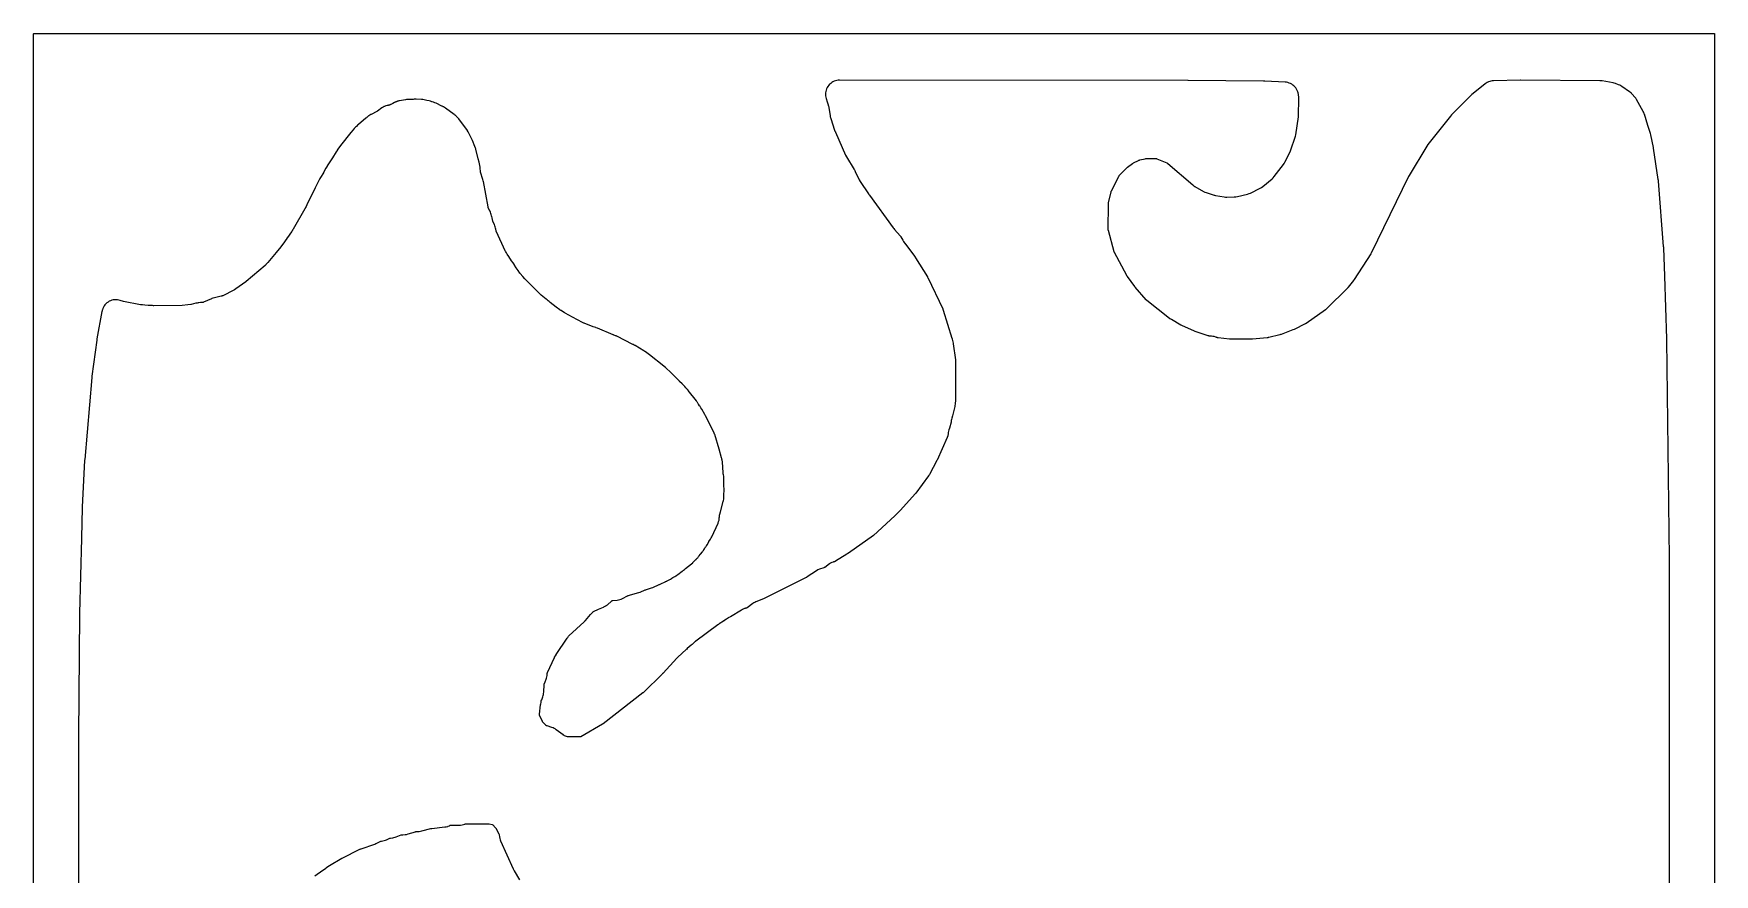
# Model space of a CAD drawing. Header units: millimetres. Extents: x 0 to 300, y 0 to 300.
# Drawn here: x 0 to 299.9, y 150 to 300 of the extents above; entities that cross this region are included whole.
import ezdxf

# ---------------------------------------------------------------- set-up
doc = ezdxf.new("R2010")
doc.units = ezdxf.units.MM
doc.layers.add('CUT', color=7, linetype='CONTINUOUS')

msp = doc.modelspace()

# ---------------------------------------------------------------- linework, layer by layer
at = {"layer": 'CUT'}
for points in [[(0, 0.05), (0, 299.95), (0, 299.98), (0, 299.99), (0.01, 300), (0.02, 300), (0.05, 300), (299.89, 300), (299.92, 300), (299.93, 300), (299.94, 300), (299.94, 299.99), (299.94, 299.98), (299.94, 299.95), (299.94, 0.05)], [(291.94, 124.75), (291.92, 167.55), (291.92, 167.66), (291.93, 167.8), (291.91, 206.32), (291.91, 206.35), (291.48, 245.37), (291.48, 245.45), (291.48, 245.54), (291.07, 256.75), (290.89, 261.78), (290.89, 261.82), (290.88, 262.02), (289.96, 273.69), (289.94, 273.89), (289.93, 273.94), (289.93, 273.95), (289.1, 279.55), (289.08, 279.7), (288.61, 281.93), (288.54, 282.18), (288.09, 283.58), (287.44, 285.62), (287.43, 285.65), (287.42, 285.68), (287.34, 285.9), (287.23, 286.1), (286.04, 288.24), (285.91, 288.47), (285.75, 288.67), (285.28, 289.21), (285.16, 289.34), (285.15, 289.35), (284.98, 289.5), (284.79, 289.64), (283.4, 290.59), (283.23, 290.7), (283.04, 290.8), (282.85, 290.88), (282.28, 291.09), (282.08, 291.15), (281.87, 291.2), (279.94, 291.55), (279.72, 291.58), (279.51, 291.59), (265.42, 291.7), (265.33, 291.7), (260.52, 291.57), (260.29, 291.55), (260.06, 291.51), (259.84, 291.45), (259.62, 291.38), (259.41, 291.28), (259.22, 291.16), (259.03, 291.02), (258.98, 290.99), (256.67, 289.15), (256.45, 288.96), (253.02, 285.52), (253.01, 285.51), (252.82, 285.29), (248.82, 280.21), (248.64, 279.95), (245.47, 274.71), (245.36, 274.51), (238.71, 260.86), (238.64, 260.74), (238.62, 260.71), (235.67, 256.14), (235.62, 256.07), (235.6, 256.03), (235.56, 255.98), (234.59, 254.76), (234.54, 254.7), (234.51, 254.67), (230.73, 250.91), (230.68, 250.86), (230.65, 250.83), (230.61, 250.8), (230.55, 250.73), (230.52, 250.71), (227.09, 248.3), (227.03, 248.27), (226.99, 248.25), (226.95, 248.23), (226.92, 248.21), (224.93, 247.22), (224.72, 247.13), (222.64, 246.34), (222.55, 246.31), (222.51, 246.3), (222.41, 246.27), (220.43, 245.78), (220.31, 245.76), (220.26, 245.75), (220.12, 245.73), (217.5, 245.46), (217.38, 245.46), (217.36, 245.46), (213.77, 245.47), (213.54, 245.49), (213.43, 245.5), (211.38, 245.73), (211.26, 245.75), (211.24, 245.75), (211.19, 245.76), (211.18, 245.76), (211.07, 245.81), (211.02, 245.83), (210.95, 245.86), (210.7, 245.94), (210.45, 245.99), (210.19, 246.02), (209.8, 246.04), (209.79, 246.04), (209.74, 246.05), (209.7, 246.06), (209.63, 246.08), (207.3, 246.86), (207.27, 246.87), (207.16, 246.91), (204.89, 247.92), (204.78, 247.97), (204.74, 248), (203.06, 248.98), (202.84, 249.09), (202.78, 249.13), (202.71, 249.17), (198.68, 252.39), (198.62, 252.44), (198.57, 252.48), (198.55, 252.51), (196.59, 254.76), (196.58, 254.77), (196.52, 254.86), (196.5, 254.89), (195.18, 256.68), (195.11, 256.8), (195.09, 256.83), (192.9, 260.93), (192.87, 260.97), (192.85, 261), (192.85, 261.01), (192.83, 261.07), (192.83, 261.08), (191.8, 264.89), (191.78, 264.94), (191.78, 264.95), (191.78, 264.99), (191.78, 265.05), (191.79, 269.6), (191.79, 269.64), (191.79, 269.65), (191.8, 269.7), (191.81, 269.79), (192.27, 271.76), (192.28, 271.81), (192.31, 271.89), (192.33, 271.93), (193.66, 274.51), (193.7, 274.6), (193.73, 274.68), (193.74, 274.69), (193.75, 274.7), (193.75, 274.71), (193.78, 274.74), (195.14, 276.12), (195.14, 276.13), (195.15, 276.13), (195.16, 276.14), (195.22, 276.18), (196.13, 276.82), (196.24, 276.9), (196.26, 276.92), (197.2, 277.38), (197.26, 277.42), (197.28, 277.43), (197.29, 277.43), (197.32, 277.44), (197.39, 277.46), (197.4, 277.46), (198.37, 277.68), (198.48, 277.71), (198.5, 277.72), (198.51, 277.72), (198.52, 277.72), (198.54, 277.72), (198.62, 277.72), (200.31, 277.71), (200.35, 277.71), (200.37, 277.71), (200.39, 277.7), (200.44, 277.68), (202.23, 276.93), (202.24, 276.92), (202.27, 276.91), (202.29, 276.9), (202.37, 276.86), (202.4, 276.85), (202.41, 276.84), (206.87, 273.01), (207.05, 272.87), (207.24, 272.75), (208.79, 271.85), (209.02, 271.73), (209.25, 271.64), (210.5, 271.22), (210.69, 271.16), (210.73, 271.15), (210.93, 271.11), (212.45, 270.86), (212.69, 270.84), (212.93, 270.83), (214.24, 270.87), (214.27, 270.87), (214.31, 270.87), (214.57, 270.89), (214.86, 270.94), (216.63, 271.37), (216.9, 271.45), (217.16, 271.56), (218.88, 272.42), (219.13, 272.57), (219.36, 272.74), (221, 274.1), (221.2, 274.29), (221.39, 274.5), (223.04, 276.66), (223.17, 276.85), (223.28, 277.05), (224.22, 278.9), (224.23, 278.91), (224.24, 278.93), (224.37, 279.26), (225.12, 281.5), (225.18, 281.71), (225.22, 281.92), (225.71, 285.18), (225.74, 285.5), (225.79, 288.22), (225.79, 288.27), (225.79, 288.3), (225.77, 288.62), (225.7, 289.16), (225.66, 289.41), (225.59, 289.64), (225.5, 289.87), (225.38, 290.1), (225.25, 290.3), (225.09, 290.5), (224.92, 290.67), (224.73, 290.83), (224.52, 290.97), (224.31, 291.09), (224.08, 291.19), (223.84, 291.26), (223.6, 291.31), (223.35, 291.34), (219.69, 291.53), (219.56, 291.53), (219.49, 291.53), (206.01, 291.65), (205.99, 291.65), (143.83, 291.69), (143.82, 291.69), (143.59, 291.68), (143.58, 291.68), (143.34, 291.64), (143.33, 291.64), (143.11, 291.58), (143.1, 291.58), (142.87, 291.5), (142.86, 291.5), (142.65, 291.4), (142.64, 291.4), (142.44, 291.27), (142.43, 291.27), (142.24, 291.12), (142.23, 291.12), (142.06, 290.96), (142.05, 290.96), (141.89, 290.78), (141.74, 290.58), (141.62, 290.37), (141.51, 290.15), (141.43, 289.92), (141.37, 289.68), (141.33, 289.44), (141.32, 289.19), (141.32, 289.17), (141.33, 288.91), (141.37, 288.66), (141.44, 288.41), (141.62, 287.84), (141.8, 287.27), (141.81, 287.26), (141.82, 287.21), (141.82, 287.19), (141.84, 287.11), (142.13, 285.38), (142.13, 285.37), (142.13, 285.36), (142.13, 285.34), (142.16, 285.18), (142.16, 285.17), (142.17, 285.16), (142.17, 285.14), (142.18, 285.06), (142.19, 285.02), (142.25, 284.84), (142.93, 282.8), (143.01, 282.59), (143.07, 282.46), (143.09, 282.42), (144.88, 278.33), (145.04, 278.01), (146.46, 275.73), (146.49, 275.67), (146.52, 275.59), (146.55, 275.53), (146.58, 275.47), (146.58, 275.46), (146.6, 275.43), (147.35, 273.91), (147.52, 273.62), (149.01, 271.41), (149.04, 271.36), (149.05, 271.34), (149.07, 271.31), (149.16, 271.18), (153.42, 265.35), (153.49, 265.24), (153.65, 265.04), (154.64, 263.93), (154.66, 263.91), (154.71, 263.86), (154.73, 263.83), (154.74, 263.82), (154.75, 263.8), (154.78, 263.76), (155.09, 263.15), (155.09, 263.13), (155.23, 262.9), (155.36, 262.72), (155.38, 262.68), (155.45, 262.61), (157.22, 260.27), (157.33, 260.1), (157.36, 260.06), (157.4, 260.01), (159.49, 256.59), (159.51, 256.56), (159.52, 256.55), (159.55, 256.48), (162.23, 250.88), (162.28, 250.73), (162.29, 250.72), (162.31, 250.64), (163.88, 245.64), (163.89, 245.62), (163.9, 245.6), (163.91, 245.57), (163.93, 245.5), (164.07, 244.76), (164.08, 244.72), (164.08, 244.71), (164.09, 244.66), (164.52, 241.8), (164.53, 241.76), (164.53, 239.11), (164.49, 234.3), (164.48, 234.16), (164.48, 234.12), (164.47, 234.07), (164.47, 234.04), (164.38, 233.5), (163.99, 231.83), (163.99, 231.82), (163.85, 231.39), (163.79, 231.18), (163.75, 230.96), (163.73, 230.75), (163.73, 230.72), (163.73, 230.71), (163.73, 230.7), (163.73, 230.69), (163.46, 229.59), (163.35, 229.31), (163.27, 229.08), (163.22, 228.85), (163.18, 228.61), (163.15, 228.3), (163.14, 228.23), (163.13, 228.2), (163.13, 228.19), (163.13, 228.18), (163.12, 228.16), (163.1, 228.12), (163.04, 227.97), (161.23, 223.91), (161.21, 223.87), (161.2, 223.85), (161.2, 223.84), (159.87, 221.36), (159.86, 221.34), (159.85, 221.32), (159.84, 221.3), (159.82, 221.27), (159.81, 221.25), (159.79, 221.22), (159.76, 221.18), (159.76, 221.17), (159.75, 221.16), (159.74, 221.15), (159.73, 221.14), (159.72, 221.11), (157.44, 217.99), (157.44, 217.98), (157.42, 217.96), (157.4, 217.94), (154.62, 214.91), (154.57, 214.86), (153.71, 213.99), (153.69, 213.97), (149.88, 210.46), (149.86, 210.45), (145.4, 207.33), (145.39, 207.32), (145.37, 207.31), (145.36, 207.3), (145.35, 207.29), (145.26, 207.23), (145.24, 207.21), (145.23, 207.2), (145.22, 207.2), (145.21, 207.19), (145.19, 207.18), (145.17, 207.16), (145.15, 207.15), (143.11, 205.87), (143.06, 205.84), (143.04, 205.83), (143.02, 205.82), (143.01, 205.82), (142.99, 205.82), (142.98, 205.81), (142.92, 205.79), (142.86, 205.78), (142.72, 205.74), (142.69, 205.73), (142.45, 205.64), (142.22, 205.52), (142.01, 205.38), (141.18, 204.78), (141.17, 204.77), (141.16, 204.77), (141.08, 204.73), (141.03, 204.71), (140.99, 204.7), (140.25, 204.43), (139.97, 204.32), (139.72, 204.17), (138.06, 203.08), (138.04, 203.07), (137.98, 203.03), (137.93, 202.99), (137.89, 202.97), (130.37, 199.2), (130.28, 199.16), (130.25, 199.15), (128.88, 198.6), (128.69, 198.52), (128.51, 198.42), (128.34, 198.3), (127.34, 197.57), (127.32, 197.56), (127.26, 197.53), (127.23, 197.52), (127.22, 197.52), (127.18, 197.51), (127.14, 197.5), (127.13, 197.5), (127.02, 197.47), (126.99, 197.46), (126.97, 197.45), (126.93, 197.44), (126.89, 197.43), (126.87, 197.42), (126.85, 197.41), (126.75, 197.38), (126.65, 197.33), (126.52, 197.28), (126.3, 197.16), (124.38, 195.96), (124.07, 195.81), (124.04, 195.8), (124.02, 195.79), (123.83, 195.68), (123.64, 195.55), (123.62, 195.53), (123.18, 195.21), (123.17, 195.2), (123.14, 195.18), (122.35, 194.69), (122.29, 194.65), (122.26, 194.63), (122.2, 194.59), (122.1, 194.52), (118.17, 191.61), (118.11, 191.56), (118.1, 191.55), (118.09, 191.55), (118.08, 191.54), (118.01, 191.48), (117.87, 191.37), (117.5, 191.04), (117.45, 190.99), (117.41, 190.95), (117.32, 190.87), (116.65, 190.29), (116.63, 190.27), (116.5, 190.14), (116.48, 190.12), (116.46, 190.1), (114.94, 188.74), (114.76, 188.57), (112.32, 185.9), (112.32, 185.89), (112.28, 185.85), (112.25, 185.82), (112.17, 185.73), (108.92, 182.52), (108.86, 182.46), (108.84, 182.45), (108.83, 182.44), (108.8, 182.41), (108.74, 182.36), (101.62, 176.87), (101.61, 176.86), (101.58, 176.84), (101.55, 176.81), (101.5, 176.78), (97.65, 174.55), (97.62, 174.53), (97.61, 174.53), (97.58, 174.52), (97.57, 174.52), (97.56, 174.52), (97.52, 174.52), (97.49, 174.52), (97.07, 174.51), (97.06, 174.51), (96.81, 174.52), (95.39, 174.51), (95.29, 174.51), (94.74, 174.74), (94.69, 174.77), (94.65, 174.79), (94.64, 174.79), (94.62, 174.81), (94.61, 174.81), (94.54, 174.85), (94.53, 174.86), (94.49, 174.89), (93.28, 175.81), (93.1, 175.94), (92.9, 176.05), (92.69, 176.15), (92.48, 176.22), (91.63, 176.48), (91.51, 176.52), (91.46, 176.53), (91.46, 176.54), (91.45, 176.54), (91.44, 176.55), (91.44, 176.56), (90.97, 177.06), (90.96, 177.08), (90.9, 177.14), (90.89, 177.15), (90.89, 177.16), (90.87, 177.18), (90.85, 177.2), (90.85, 177.21), (90.84, 177.24), (90.83, 177.25), (90.82, 177.28), (90.29, 178.39), (90.27, 178.45), (90.26, 178.48), (90.26, 178.6), (90.47, 180.27), (90.51, 180.43), (90.55, 180.67), (90.56, 180.77), (90.56, 180.85), (90.56, 180.86), (90.56, 180.87), (90.57, 180.9), (90.57, 180.91), (90.58, 180.95), (90.59, 180.97), (90.65, 181.12), (90.67, 181.17), (90.87, 181.66), (90.95, 181.93), (90.96, 181.98), (90.96, 181.99), (90.97, 182), (90.97, 182.01), (91.01, 182.21), (91.02, 182.26), (91.05, 182.52), (91.11, 183.85), (91.11, 183.86), (91.13, 183.92), (91.28, 184.33), (91.47, 184.82), (91.54, 185.03), (91.59, 185.25), (91.63, 185.47), (91.67, 185.85), (91.67, 185.87), (91.67, 185.89), (91.68, 185.9), (91.68, 185.91), (91.68, 185.92), (91.68, 185.93), (91.69, 185.95), (91.71, 185.99), (92.93, 188.67), (92.94, 188.69), (92.96, 188.73), (92.97, 188.74), (93.11, 188.99), (93.23, 189.18), (93.24, 189.2), (93.27, 189.25), (95.2, 192.13), (95.23, 192.17), (95.26, 192.21), (95.31, 192.28), (95.48, 192.51), (95.5, 192.53), (95.51, 192.54), (98.24, 195.07), (98.25, 195.08), (98.4, 195.23), (98.45, 195.28), (98.46, 195.3), (99.38, 196.34), (99.71, 196.71), (99.78, 196.8), (99.84, 196.87), (99.85, 196.88), (99.86, 196.89), (99.87, 196.89), (99.88, 196.9), (99.89, 196.9), (100.78, 197.29), (101.67, 197.67), (101.78, 197.73), (101.89, 197.78), (101.99, 197.84), (102.1, 197.9), (102.15, 197.94), (102.2, 197.97), (102.39, 198.11), (103.15, 198.77), (103.17, 198.78), (103.24, 198.84), (103.25, 198.84), (103.26, 198.84), (103.27, 198.85), (103.28, 198.85), (103.35, 198.85), (104.16, 198.93), (104.39, 198.97), (104.62, 199.02), (104.84, 199.1), (105.06, 199.2), (105.98, 199.67), (106.01, 199.69), (106.02, 199.7), (106.03, 199.7), (106.05, 199.71), (106.08, 199.72), (106.1, 199.72), (106.12, 199.73), (107.99, 200.28), (108.02, 200.29), (108.25, 200.37), (109.15, 200.74), (109.16, 200.75), (109.17, 200.75), (109.27, 200.78), (109.4, 200.83), (110.28, 201.13), (110.49, 201.21), (111.66, 201.73), (111.69, 201.74), (112.18, 201.94), (112.46, 202.07), (112.57, 202.13), (112.59, 202.14), (112.68, 202.18), (112.79, 202.23), (112.8, 202.23), (112.83, 202.24), (112.97, 202.31), (112.99, 202.32), (113.01, 202.33), (113.07, 202.36), (113.15, 202.41), (113.63, 202.69), (113.82, 202.8), (113.88, 202.83), (114.1, 202.96), (114.42, 203.15), (114.59, 203.25), (114.6, 203.25), (114.61, 203.26), (114.73, 203.33), (114.76, 203.35), (114.92, 203.47), (114.93, 203.48), (114.96, 203.5), (114.99, 203.52), (115.72, 204.09), (115.84, 204.17), (116, 204.28), (116.14, 204.4), (116.33, 204.57), (117.39, 205.4), (117.62, 205.6), (117.63, 205.61), (117.64, 205.62), (117.99, 205.98), (118.02, 206.01), (118.04, 206.03), (118.06, 206.05), (118.07, 206.06), (118.18, 206.15), (118.2, 206.17), (118.22, 206.19), (118.26, 206.23), (118.26, 206.24), (118.27, 206.26), (118.28, 206.27), (118.29, 206.28), (118.3, 206.29), (118.44, 206.43), (118.51, 206.5), (118.68, 206.7), (118.72, 206.75), (118.79, 206.84), (118.97, 207.09), (118.98, 207.1), (118.99, 207.11), (119.36, 207.57), (119.4, 207.64), (119.48, 207.75), (119.52, 207.8), (119.53, 207.82), (119.56, 207.86), (119.57, 207.87), (119.58, 207.89), (119.59, 207.91), (119.6, 207.93), (119.7, 208.09), (119.72, 208.12), (119.74, 208.15), (119.77, 208.18), (119.93, 208.41), (119.97, 208.46), (120.02, 208.53), (120.07, 208.59), (120.19, 208.79), (120.5, 209.34), (120.51, 209.35), (120.51, 209.36), (120.79, 209.8), (120.81, 209.83), (120.85, 209.9), (120.93, 210.02), (121.03, 210.22), (122.14, 212.68), (122.24, 212.95), (122.31, 213.22), (122.33, 213.34), (122.33, 213.35), (122.33, 213.38), (122.34, 213.43), (122.35, 213.49), (122.35, 213.5), (122.35, 213.51), (122.35, 213.53), (122.36, 213.58), (122.36, 213.59), (122.36, 213.61), (122.36, 213.63), (122.36, 213.65), (122.37, 213.67), (122.38, 213.8), (122.38, 213.84), (122.38, 213.86), (122.39, 213.89), (122.4, 214.06), (122.4, 214.08), (122.4, 214.1), (122.41, 214.11), (122.41, 214.12), (122.41, 214.13), (122.43, 214.19), (122.43, 214.2), (122.45, 214.25), (122.57, 214.69), (123.07, 216.5), (123.12, 216.72), (123.15, 216.94), (123.15, 217.04), (123.16, 217.05), (123.16, 217.06), (123.16, 217.08), (123.16, 217.16), (123.17, 217.3), (123.17, 217.81), (123.21, 218.45), (123.21, 218.6), (123.21, 218.63), (123.21, 218.78), (123.17, 219.28), (123.17, 219.31), (123.17, 219.32), (123.17, 219.34), (123.17, 219.35), (123.17, 219.38), (123.19, 220.12), (123.19, 220.18), (123.19, 220.23), (123.18, 220.43), (123.18, 220.44), (123.18, 220.62), (123.17, 220.82), (123.17, 220.9), (123.17, 220.93), (123.16, 221.05), (123.13, 221.27), (123.08, 221.49), (123.03, 221.63), (123.03, 221.64), (123.03, 221.65), (123.03, 221.66), (122.91, 223.62), (122.87, 223.9), (122.84, 224.06), (122.83, 224.1), (122.81, 224.18), (122.78, 224.3), (122.32, 225.85), (121.54, 228.48), (121.54, 228.49), (121.53, 228.51), (121.52, 228.53), (121.51, 228.56), (121.46, 228.72), (121.42, 228.8), (121.41, 228.83), (121.39, 228.87), (121.37, 228.91), (121.37, 228.92), (121.35, 228.95), (121.32, 229.02), (119.93, 231.81), (119.81, 232.03), (119.22, 232.97), (119.07, 233.25), (119.07, 233.26), (118.95, 233.45), (118.94, 233.48), (118.92, 233.51), (118.85, 233.6), (118.85, 233.61), (118.66, 233.87), (118.63, 233.9), (118.61, 233.93), (118.6, 233.94), (118.59, 233.96), (118.54, 234.05), (118.47, 234.17), (118.44, 234.22), (118.42, 234.26), (118.28, 234.46), (116.83, 236.33), (116.81, 236.36), (116.73, 236.45), (116.71, 236.47), (116.69, 236.49), (116.63, 236.56), (116.59, 236.6), (116.59, 236.61), (116.42, 236.78), (116.19, 237.04), (115.74, 237.49), (115.29, 237.95), (115.27, 237.98), (115.1, 238.17), (113.51, 239.71), (113.03, 240.19), (112.91, 240.29), (112.88, 240.32), (112.87, 240.33), (112.8, 240.39), (112.74, 240.45), (112.73, 240.46), (112.71, 240.48), (112.49, 240.67), (112.47, 240.69), (109.91, 242.67), (109.21, 243.22), (109.17, 243.24), (109.14, 243.26), (109.13, 243.26), (109.1, 243.28), (108.99, 243.36), (108.96, 243.39), (108.91, 243.43), (107.35, 244.33), (107.3, 244.36), (107.26, 244.38), (107.23, 244.4), (107.13, 244.46), (107.11, 244.47), (107.04, 244.51), (106.96, 244.55), (104.05, 246), (104.03, 246.01), (103.99, 246.03), (103.95, 246.05), (103.94, 246.05), (103.93, 246.06), (103.92, 246.06), (103.91, 246.06), (103.89, 246.07), (103.87, 246.08), (103.85, 246.09), (103.74, 246.14), (103.71, 246.15), (103.7, 246.16), (103.55, 246.22), (103.52, 246.23), (103.49, 246.24), (103.42, 246.27), (100.63, 247.44), (100.36, 247.53), (100.32, 247.54), (99.86, 247.69), (99.83, 247.7), (98.22, 248.33), (98.21, 248.34), (98.19, 248.35), (98.17, 248.36), (97.97, 248.46), (97.08, 248.94), (96.18, 249.42), (94.86, 250.13), (94.71, 250.22), (94.69, 250.23), (94.54, 250.32), (94.13, 250.58), (94.1, 250.6), (94.06, 250.62), (93.99, 250.67), (93.97, 250.68), (93.93, 250.71), (93.26, 251.22), (92.2, 252.03), (92.1, 252.11), (92, 252.19), (91.83, 252.32), (91.77, 252.37), (91.62, 252.5), (91.44, 252.64), (90.56, 253.35), (90.55, 253.36), (90.53, 253.37), (90.2, 253.7), (87.67, 256.28), (87.3, 256.66), (86.84, 257.19), (86.81, 257.24), (86.8, 257.25), (86.78, 257.27), (86.77, 257.29), (86.49, 257.71), (86.13, 258.24), (85.84, 258.67), (85.8, 258.74), (85.68, 258.92), (85.55, 259.11), (85.3, 259.48), (84.79, 260.24), (84.51, 260.66), (84.5, 260.67), (84.42, 260.79), (84.37, 260.88), (84.24, 261.08), (84.22, 261.1), (84.21, 261.11), (84.21, 261.12), (84.2, 261.13), (84.19, 261.14), (84.19, 261.15), (84.15, 261.23), (82.58, 264.62), (82.56, 264.67), (82.55, 264.7), (82.55, 264.72), (82.54, 264.73), (82.54, 264.75), (82.52, 264.82), (82.49, 265.09), (82.45, 265.31), (82.39, 265.52), (82.32, 265.72), (82.23, 265.92), (82, 266.36), (81.99, 266.38), (81.98, 266.41), (81.95, 266.51), (81.95, 266.52), (81.82, 267.11), (81.76, 267.37), (81.74, 267.45), (81.72, 267.52), (81.68, 267.7), (81.68, 267.71), (81.62, 267.92), (81.62, 267.93), (81.55, 268.13), (81.45, 268.33), (81.44, 268.34), (81.18, 268.85), (81.17, 268.86), (81.16, 268.88), (81.16, 268.9), (81.15, 268.91), (81.14, 268.94), (81.14, 268.95), (81.13, 268.97), (81.11, 269.07), (80.27, 273.59), (80.26, 273.67), (80.25, 273.7), (80.25, 273.73), (80.18, 273.97), (79.77, 275.26), (79.77, 275.27), (79.77, 275.28), (79.76, 275.3), (79.76, 275.32), (79.75, 275.34), (79.74, 275.37), (79.74, 275.41), (79.73, 275.46), (79.71, 275.94), (79.7, 276.03), (79.69, 276.2), (79.64, 276.46), (79.63, 276.48), (79.49, 277.06), (79.35, 277.64), (78.92, 279.37), (78.91, 279.39), (78.91, 279.4), (78.9, 279.42), (78.85, 279.59), (78.84, 279.63), (78.81, 279.7), (78.8, 279.72), (78.76, 279.81), (78.75, 279.84), (78.74, 279.85), (78.74, 279.86), (78.32, 280.95), (78.22, 281.17), (77.55, 282.49), (77.44, 282.68), (77.42, 282.71), (77.32, 282.87), (77.26, 282.94), (75.87, 284.79), (75.72, 284.97), (75.56, 285.12), (75.55, 285.13), (75.5, 285.18), (75.49, 285.2), (75.41, 285.28), (75.32, 285.37), (75.29, 285.4), (75.24, 285.44), (75.13, 285.52), (75.06, 285.58), (73.5, 286.71), (73.33, 286.83), (73.15, 286.93), (73.13, 286.94), (73.09, 286.95), (73.01, 286.99), (72.91, 287.04), (72.83, 287.07), (71.83, 287.57), (71.82, 287.58), (71.59, 287.68), (71.35, 287.76), (71.13, 287.81), (71.1, 287.82), (71.07, 287.83), (71.06, 287.84), (70.81, 287.93), (70.56, 288), (70.16, 288.08), (69.93, 288.14), (69.67, 288.19), (69.45, 288.22), (69.42, 288.22), (69.41, 288.22), (69.23, 288.24), (68.26, 288.28), (68.11, 288.29), (67.92, 288.29), (67.72, 288.27), (67.34, 288.22), (67.33, 288.22), (67.31, 288.22), (67.29, 288.22), (67.27, 288.22), (66.81, 288.23), (66.77, 288.23), (66.76, 288.23), (66.55, 288.22), (66.34, 288.19), (65.28, 288.01), (65.16, 287.98), (65.03, 287.96), (64.93, 287.92), (64.88, 287.9), (64.79, 287.88), (64.74, 287.86), (64.72, 287.85), (64.71, 287.84), (64.68, 287.83), (64.67, 287.82), (64.65, 287.82), (64.6, 287.79), (64.56, 287.77), (64.55, 287.77), (64.53, 287.76), (64.51, 287.75), (64.43, 287.72), (64.1, 287.54), (63.97, 287.47), (63.77, 287.37), (63.72, 287.34), (63.7, 287.33), (63.68, 287.32), (63.64, 287.3), (63.59, 287.27), (63.56, 287.26), (63.55, 287.25), (63.53, 287.24), (63.52, 287.24), (63.5, 287.23), (63.49, 287.23), (63.48, 287.23), (63.46, 287.23), (63.45, 287.23), (63.42, 287.22), (63.4, 287.22), (63.38, 287.22), (63.34, 287.21), (63.29, 287.2), (63.12, 287.18), (62.87, 287.11), (62.63, 287.02), (62.55, 286.98), (62.39, 286.9), (62.17, 286.76), (61.34, 286.17), (61.32, 286.15), (61.3, 286.14), (61.29, 286.13), (61.28, 286.13), (61.27, 286.12), (60.22, 285.59), (60.18, 285.57), (60, 285.47), (59.96, 285.44), (59.83, 285.35), (59.81, 285.33), (59.8, 285.32), (59.79, 285.32), (59.72, 285.26), (59.67, 285.22), (59.66, 285.21), (59.63, 285.19), (59.49, 285.06), (59.46, 285.04), (59.43, 285.01), (59.4, 284.99), (59.3, 284.9), (57.96, 283.78), (57.8, 283.64), (57.66, 283.48), (57.61, 283.42), (57.46, 283.29), (57.35, 283.19), (57.33, 283.18), (57.32, 283.17), (57.28, 283.13), (57.23, 283.08), (57.21, 283.06), (57.01, 282.83), (56.62, 282.33), (54.77, 280.06), (54.77, 280.05), (54.64, 279.87), (54.59, 279.8), (54.58, 279.79), (54.3, 279.36), (54.18, 279.2), (54.17, 279.18), (54.16, 279.17), (53.99, 278.92), (53.34, 277.86), (52.4, 276.39), (52.38, 276.37), (52.25, 276.19), (52.13, 275.98), (51.8, 275.33), (51.78, 275.29), (51.74, 275.22), (51.73, 275.2), (51.71, 275.18), (51.18, 274.32), (51.08, 274.16), (51.07, 274.15), (51.07, 274.14), (51.05, 274.1), (51.04, 274.07), (51.03, 274.04), (51, 273.98), (51, 273.97), (50.97, 273.91), (50.44, 272.84), (50.26, 272.49), (50.18, 272.33), (49.24, 270.44), (48.75, 269.44), (48.62, 269.17), (48.53, 269), (48.5, 268.94), (48.48, 268.91), (48.43, 268.82), (48.42, 268.81), (48.39, 268.76), (48.39, 268.75), (46.3, 265.1), (46.27, 265.03), (46.27, 265.02), (46.25, 264.99), (46.24, 264.97), (46.22, 264.95), (46.21, 264.94), (46.21, 264.93), (46.19, 264.91), (46.18, 264.89), (46.18, 264.88), (46.15, 264.84), (46.13, 264.82), (46.07, 264.73), (46.06, 264.71), (46.02, 264.65), (46.01, 264.64), (46.01, 264.63), (46, 264.62), (45.3, 263.62), (45.26, 263.57), (45.05, 263.27), (44.86, 263), (44.81, 262.93), (44.26, 262.16), (44.14, 261.98), (43.29, 260.96), (41.81, 259.18), (41.8, 259.17), (41.46, 258.78), (41.44, 258.76), (41.43, 258.75), (41.33, 258.64), (41.33, 258.63), (41.32, 258.62), (41.3, 258.61), (37.96, 255.8), (37.85, 255.72), (36.09, 254.48), (35.84, 254.31), (35.75, 254.25), (35.73, 254.24), (35.7, 254.22), (33.74, 253.24), (33.69, 253.22), (33.67, 253.21), (33.63, 253.19), (33.61, 253.18), (33.56, 253.16), (33.55, 253.16), (33.54, 253.16), (33.53, 253.16), (33.51, 253.15), (33.5, 253.14), (33.46, 253.13), (33.44, 253.13), (32.25, 252.87), (32.03, 252.81), (31.97, 252.78), (31.83, 252.73), (31.76, 252.7), (31.72, 252.68), (30.33, 252.08), (30.3, 252.07), (30.25, 252.05), (30.23, 252.05), (30.22, 252.04), (30.19, 252.03), (30.18, 252.03), (30.15, 252.03), (29.76, 252), (29.46, 251.98), (29.46, 251.97), (29.38, 251.97), (29.16, 251.94), (28.96, 251.9), (28.09, 251.67), (28.07, 251.66), (28.06, 251.66), (28.05, 251.66), (27.54, 251.6), (26.52, 251.48), (21.46, 251.46), (21.42, 251.46), (21.2, 251.47), (20.64, 251.49), (20.61, 251.49), (20.58, 251.49), (20.54, 251.49), (20.47, 251.5), (19.82, 251.56), (19.45, 251.6), (19.17, 251.63), (19.08, 251.64), (19.07, 251.64), (19.06, 251.64), (16.06, 252.21), (15.44, 252.41), (15.2, 252.47), (14.95, 252.51), (14.7, 252.53), (14.45, 252.52), (14.21, 252.49), (13.96, 252.43), (13.73, 252.35), (13.5, 252.24), (13.28, 252.11), (13.08, 251.96), (12.9, 251.79), (12.73, 251.61), (12.58, 251.41), (12.46, 251.19), (12.35, 250.96), (12.27, 250.73), (12.25, 250.66), (12.25, 250.65), (12.25, 250.64), (12.21, 250.48), (12.19, 250.4), (11.3, 245.55), (11.29, 245.51), (11.29, 245.49), (11.29, 245.48), (11.26, 245.32), (10.4, 238.9), (10.4, 238.88), (10.4, 238.85), (10.39, 238.84), (10.37, 238.64), (9.12, 224.04), (9.11, 223.9), (9.11, 223.83), (8.69, 215.57), (8.69, 215.44), (8.69, 215.4), (8.54, 210.05), (8.54, 209.94), (8.19, 196.6), (8.19, 196.53), (8.19, 196.47), (8, 174.68), (8, 174.66), (8.01, 128.54)], [(50.21, 149.73), (51.64, 150.76), (51.65, 150.77), (51.69, 150.8), (51.75, 150.84), (52.13, 151.11), (52.14, 151.12), (52.17, 151.13), (52.19, 151.15), (52.21, 151.17), (52.27, 151.21), (52.29, 151.22), (52.31, 151.24), (52.33, 151.26), (52.34, 151.26), (52.83, 151.56), (55.02, 152.88), (55.03, 152.88), (55.05, 152.89), (55.09, 152.91), (58.24, 154.49), (58.27, 154.5), (58.38, 154.54), (58.43, 154.56), (60.91, 155.41), (61.09, 155.48), (61.27, 155.56), (61.97, 155.93), (61.98, 155.94), (61.99, 155.94), (62, 155.94), (62.11, 155.95), (62.34, 155.98), (62.57, 156.02), (62.78, 156.08), (63, 156.16), (63.2, 156.26), (63.55, 156.44), (63.64, 156.48), (63.71, 156.49), (64.09, 156.54), (64.3, 156.57), (64.5, 156.62), (64.71, 156.69), (65.58, 157.04), (65.6, 157.05), (65.64, 157.06), (65.68, 157.07), (65.7, 157.07), (65.76, 157.07), (65.89, 157.08), (66.29, 157.11), (66.57, 157.14), (66.85, 157.21), (68.12, 157.61), (68.15, 157.62), (68.16, 157.62), (68.17, 157.62), (68.2, 157.63), (68.23, 157.63), (68.81, 157.67), (69.05, 157.69), (69.28, 157.74), (70.88, 158.16), (70.92, 158.17), (70.93, 158.17), (71.06, 158.19), (73.38, 158.46), (73.64, 158.5), (73.89, 158.57), (73.98, 158.6), (74.21, 158.69), (74.27, 158.72), (74.3, 158.73), (74.35, 158.75), (74.36, 158.75), (74.44, 158.75), (75.91, 158.78), (75.92, 158.78), (76.2, 158.8), (76.49, 158.86), (76.95, 158.98), (77.04, 159.01), (77.06, 159.01), (77.07, 159.01), (77.11, 159.01), (77.14, 159.02), (77.16, 159.03), (77.17, 159.03), (77.18, 159.03), (77.26, 159.03), (81.11, 159.02), (81.24, 159.01), (81.28, 159), (81.29, 159), (81.82, 158.88), (81.92, 158.85), (81.93, 158.85), (81.93, 158.84), (81.95, 158.83), (82.44, 158.31), (82.49, 158.26), (82.53, 158.21), (82.55, 158.19), (82.55, 158.18), (82.56, 158.18), (82.57, 158.15), (83.03, 157.22), (83.08, 157.11), (83.09, 157.08), (83.09, 157.07), (83.09, 157.06), (83.1, 157.03), (83.14, 156.68), (83.18, 156.43), (83.25, 156.19), (83.34, 155.96), (85.57, 150.98), (85.61, 150.88), (85.73, 150.65), (86.69, 149.01)]]:
    msp.add_lwpolyline(points, dxfattribs=at)

doc.saveas('drawing.dxf')
